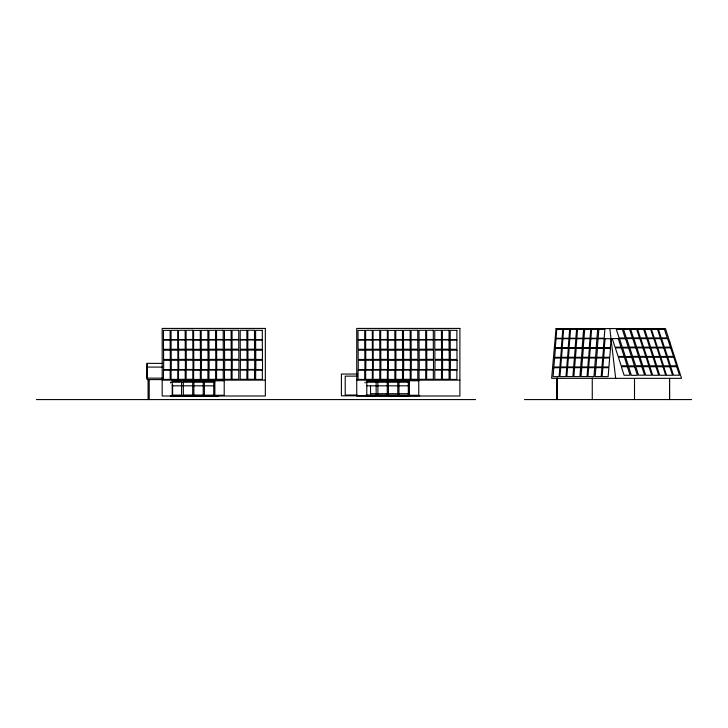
<?xml version="1.0" encoding="UTF-8"?>
<svg xmlns="http://www.w3.org/2000/svg" width="728" height="728" viewBox="0 0 728 728"><rect width="100%" height="100%" fill="white"/><g stroke="black" fill="none" stroke-linecap="round" stroke-linejoin="round"><path stroke-width="1.09" d="M162.644 378.151L146.938 378.151L147.102 363.345L162.59 363.409M669.505 343.78L669.678 341.632M146.938 367.085L162.535 367.085M357.184 374.046L341.405 374.046L341.405 395.795L419.819 395.795M357.311 376.139L345.218 376.139L345.218 395.04L357.311 395.04M162.699 379.597L147.102 379.597L147.102 363.345M162.18 380.134L265.338 380.134M356.738 380.134L459.896 380.134M214.851 380.78L224.206 380.78M409.409 380.78L418.773 380.78M183.338 381.017L192.692 381.017M377.896 381.017L387.251 381.017M172.227 381.154L181.581 381.154M193.866 381.081L203.221 381.081M204.395 381.19L213.75 381.19M366.794 381.154L376.149 381.154M388.424 381.081L397.788 381.081M398.953 381.19L408.317 381.19M171.626 382.218L214.669 382.218M366.193 382.218L409.236 382.218M172.381 385.822L214.323 385.822M366.948 385.822L408.89 385.822M370.516 393.702L408.736 393.702M172.227 395.086L181.581 395.086M183.338 395.031L192.692 395.031M193.866 395.049L203.221 395.049M366.111 395.04L376.149 395.086M377.896 395.031L387.251 395.031M388.424 395.049L397.788 395.049M204.395 395.168L213.75 395.168M398.953 395.168L408.317 395.168M214.578 395.55L172.6 395.55L172.6 385.003M36.4 399.581L475.53 399.581M524.506 399.581L691.6 399.581M609.827 328.583L615.679 378.342M669.542 378.378L669.56 399.581L669.56 378.414M557.193 378.214L557.211 399.581L557.211 377.987M557.175 378.66L557.211 399.581M634.507 378.524L634.507 399.581M592.264 378.069L592.264 399.581M556.911 383.01L556.911 397.379M556.774 383.001L556.774 397.57M418.773 380.717L418.773 395.268L409.409 395.268L409.409 380.717M370.516 386.022L370.516 395.04M365.056 382.218L365.056 382.955M224.206 380.717L224.206 395.268L214.851 395.268L214.851 380.717M218.819 395.968L170.498 395.968M203.221 395.568L203.221 380.571L193.866 380.571L193.866 395.568M192.692 395.504L192.692 380.544L183.338 380.544L183.338 395.504M170.498 382.218L170.498 382.955M149.213 399.581L149.213 379.861L148.084 379.861L148.084 399.581M556.037 338.738L555.3 347.684L561.334 347.684L562.071 338.738L556.037 338.738M556.784 329.329L556.055 338.274L562.08 338.274L562.817 329.329L556.784 329.329M553.808 367.713L553.071 376.658L559.104 376.658L559.841 367.713L553.808 367.713M554.59 358.067L553.853 367.003L559.887 367.003L560.624 358.067L554.59 358.067M555.418 348.375L554.681 357.321L560.715 357.321L561.452 348.375L555.418 348.375M563.663 329.302L562.926 338.247L568.959 338.247L569.696 329.302L563.663 329.302M562.917 338.711L562.18 347.656L568.213 347.656L568.95 338.711L562.917 338.711M560.687 367.686L559.95 376.622L565.984 376.622L566.712 367.686L560.687 367.686M561.47 358.03L560.733 366.976L566.766 366.976L567.494 358.03L561.47 358.03M562.298 348.348L561.561 357.293L567.594 357.293L568.331 348.348L562.298 348.348M569.815 338.675L569.087 347.62L575.111 347.62L575.848 338.675L569.815 338.675M570.57 329.274L569.833 338.211L575.866 338.211L576.603 329.274L570.57 329.274M567.585 367.649L566.857 376.594L572.881 376.594L573.619 367.649L567.585 367.649M568.368 358.003L567.64 366.948L573.664 366.948L574.401 358.003L568.368 358.003M569.205 348.312L568.468 357.257L574.492 357.257L575.229 348.312L569.205 348.312M576.831 338.711L576.094 347.656L582.127 347.656L582.864 338.711L576.831 338.711M577.577 329.302L576.849 338.247L582.873 338.247L583.61 329.302L577.577 329.302M574.601 367.686L573.864 376.622L579.898 376.622L580.635 367.686L574.601 367.686M575.384 358.03L574.647 366.976L580.68 366.976L581.417 358.03L575.384 358.03M576.212 348.348L575.475 357.293L581.508 357.293L582.245 348.348L576.212 348.348M583.974 338.675L583.237 347.62L589.27 347.62L590.008 338.675L583.974 338.675M584.721 329.274L583.983 338.211L590.017 338.211L590.754 329.274L584.721 329.274M581.745 367.649L581.008 376.594L587.041 376.594L587.769 367.649L581.745 367.649M582.527 358.003L581.79 366.948L587.824 366.948L588.552 358.003L582.527 358.003M583.356 348.312L582.618 357.257L588.652 357.257L589.389 348.312L583.356 348.312M590.89 338.711L590.153 347.656L596.187 347.656L596.915 338.711L590.89 338.711M591.636 329.302L590.899 338.247L596.933 338.247L597.67 329.302L591.636 329.302M588.661 367.686L587.924 376.622L593.957 376.622L594.685 367.686L588.661 367.686M589.443 358.03L588.706 366.976L594.74 366.976L595.468 358.03L589.443 358.03M590.271 348.348L589.534 357.293L595.568 357.293L596.305 348.348L590.271 348.348M598.107 338.675L597.37 347.62L603.403 347.62L604.14 338.675L598.107 338.675M598.853 329.274L598.125 338.211L604.149 338.211L604.886 329.274L598.853 329.274M595.877 367.649L595.14 376.594L601.173 376.594L601.91 367.649L595.877 367.649M596.66 358.003L595.923 366.948L601.956 366.948L602.693 358.003L596.66 358.003M597.488 348.312L596.751 357.257L602.784 357.257L603.521 348.312L597.488 348.312M605.068 338.711L604.331 347.656L610.364 347.656L611.101 338.711L605.068 338.711M602.839 367.686L602.101 376.622L608.135 376.622L608.872 367.686L602.839 367.686M603.621 358.03L602.884 366.976L608.917 366.976L609.655 358.03L603.621 358.03M604.449 348.348L603.721 357.293L609.745 357.293L610.483 348.348L604.449 348.348M556.037 328.583L551.642 378.342L681.563 378.342L665.465 328.583L556.037 328.583M265.338 328.419L162.18 328.419L162.18 396.014L265.338 395.986L265.338 328.419M459.896 328.419L356.738 328.419L356.738 396.014L459.896 395.986L459.896 328.419M629.565 329.302L623.532 329.302L626.308 337.838L632.341 337.838L629.565 329.302M622.367 329.447L616.334 329.447L619.109 337.992L625.143 337.992L622.367 329.447M636.7 329.347L630.675 329.347L633.451 337.883L639.475 337.883L636.7 329.347M643.679 329.393L637.646 329.393L640.422 337.929L646.455 337.929L643.679 329.393M650.686 329.402L644.653 329.402L647.429 337.938L653.462 337.938L650.686 329.402M657.53 329.411L651.496 329.411L654.272 337.947L660.305 337.947L657.53 329.411M664.455 329.347L658.421 329.347L661.197 337.892L667.23 337.892L664.455 329.347M170.134 330.348L163.445 330.348L163.445 339.603L170.134 339.603L170.134 330.348M177.741 330.312L171.053 330.312L171.053 339.557L177.741 339.557L177.741 330.312M185.176 330.284L178.496 330.284L178.496 339.53L185.176 339.53L185.176 330.284M192.784 330.239L186.104 330.239L186.104 339.485L192.784 339.485L192.784 330.239M200.282 330.357L193.593 330.357L193.593 339.612L200.282 339.612L200.282 330.357M207.889 330.321L201.201 330.321L201.201 339.567L207.889 339.567L207.889 330.321M215.597 330.275L208.918 330.275L208.918 339.521L215.597 339.521L215.597 330.275M223.205 330.23L216.525 330.23L216.525 339.485L223.205 339.485L223.205 330.23M231.131 330.275L224.452 330.275L224.452 339.521L231.131 339.521L231.131 330.275M238.739 330.23L232.059 330.23L232.059 339.485L238.739 339.485L238.739 330.23M246.883 330.275L240.204 330.275L240.204 339.521L246.883 339.521L246.883 330.275M254.491 330.23L247.811 330.23L247.811 339.485L254.491 339.485L254.491 330.23M262.298 330.339L255.619 330.339L255.619 339.594L262.298 339.594L262.298 330.339M364.692 330.348L358.012 330.348L358.012 339.603L364.692 339.603L364.692 330.348M372.299 330.312L365.62 330.312L365.62 339.557L372.299 339.557L372.299 330.312M379.743 330.284L373.055 330.284L373.055 339.53L379.743 339.53L379.743 330.284M387.351 330.239L380.662 330.239L380.662 339.485L387.351 339.485L387.351 330.239M394.84 330.357L388.161 330.357L388.161 339.612L394.84 339.612L394.84 330.357M402.447 330.321L395.768 330.321L395.768 339.567L402.447 339.567L402.447 330.321M410.164 330.275L403.476 330.275L403.476 339.521L410.164 339.521L410.164 330.275M417.772 330.23L411.083 330.23L411.083 339.485L417.772 339.485L417.772 330.23M425.698 330.275L419.01 330.275L419.01 339.521L425.698 339.521L425.698 330.275M433.306 330.23L426.617 330.23L426.617 339.485L433.306 339.485L433.306 330.23M441.45 330.275L434.762 330.275L434.762 339.521L441.45 339.521L441.45 330.275M449.058 330.23L442.369 330.23L442.369 339.485L449.058 339.485L449.058 330.23M456.866 330.339L450.177 330.339L450.177 339.594L456.866 339.594L456.866 330.339M632.732 338.556L626.699 338.556L629.474 347.092L635.508 347.092L632.732 338.556M618.263 338.62L612.239 338.62L615.014 347.156L621.039 347.156L618.263 338.62M625.534 338.702L619.51 338.702L622.285 347.247L628.31 347.247L625.534 338.702M639.876 338.602L633.842 338.602L636.618 347.138L642.651 347.138L639.876 338.602M646.846 338.647L640.813 338.647L643.588 347.183L649.622 347.183L646.846 338.647M653.853 338.656L647.82 338.656L650.595 347.192L656.629 347.192L653.853 338.656M660.696 338.666L654.663 338.666L657.439 347.201L663.472 347.201L660.696 338.666M667.621 338.602L661.597 338.602L664.373 347.138L670.397 347.138L667.621 338.602M223.232 339.94L216.544 339.94L216.544 349.185L223.232 349.185L223.232 339.94M238.766 339.94L232.077 339.94L232.077 349.185L238.766 349.185L238.766 339.94M254.518 339.94L247.829 339.94L247.829 349.185L254.518 349.185L254.518 339.94M417.79 339.94L411.111 339.94L411.111 349.185L417.79 349.185L417.79 339.94M433.324 339.94L426.644 339.94L426.644 349.185L433.324 349.185L433.324 339.94M449.076 339.94L442.397 339.94L442.397 349.185L449.076 349.185L449.076 339.94M170.152 340.058L163.472 340.058L163.472 349.304L170.152 349.304L170.152 340.058M177.759 340.012L171.08 340.012L171.08 349.267L177.759 349.267L177.759 340.012M185.203 339.985L178.515 339.985L178.515 349.24L185.203 349.24L185.203 339.985M192.811 339.949L186.122 339.949L186.122 349.194L192.811 349.194L192.811 339.949M200.3 340.067L193.621 340.067L193.621 349.313L200.3 349.313L200.3 340.067M207.908 340.022L201.228 340.022L201.228 349.276L207.908 349.276L207.908 340.022M215.624 339.985L208.936 339.985L208.936 349.231L215.624 349.231L215.624 339.985M231.158 339.985L224.47 339.985L224.47 349.231L231.158 349.231L231.158 339.985M246.91 339.985L240.222 339.985L240.222 349.231L246.91 349.231L246.91 339.985M262.326 340.049L255.637 340.049L255.637 349.294L262.326 349.294L262.326 340.049M364.719 340.058L358.039 340.058L358.039 349.304L364.719 349.304L364.719 340.058M372.327 340.012L365.647 340.012L365.647 349.267L372.327 349.267L372.327 340.012M379.761 339.985L373.082 339.985L373.082 349.24L379.761 349.24L379.761 339.985M387.369 339.949L380.689 339.949L380.689 349.194L387.369 349.194L387.369 339.949M394.867 340.067L388.179 340.067L388.179 349.313L394.867 349.313L394.867 340.067M402.475 340.022L395.786 340.022L395.786 349.276L402.475 349.276L402.475 340.022M410.183 339.985L403.503 339.985L403.503 349.231L410.183 349.231L410.183 339.985M425.716 339.985L419.037 339.985L419.037 349.231L425.716 349.231L425.716 339.985M441.468 339.985L434.789 339.985L434.789 349.231L441.468 349.231L441.468 339.985M456.884 340.049L450.204 340.049L450.204 349.294L456.884 349.294L456.884 340.049M635.826 347.82L629.793 347.82L632.568 356.356L638.602 356.356L635.826 347.82M621.357 347.884L615.333 347.884L618.108 356.429L624.133 356.429L621.357 347.884M628.628 347.975L622.604 347.975L625.379 356.511L631.404 356.511L628.628 347.975M642.97 347.866L636.936 347.866L639.712 356.411L645.745 356.411L642.97 347.866M649.94 347.911L643.907 347.911L646.682 356.456L652.716 356.456L649.94 347.911M656.947 347.92L650.914 347.92L653.689 356.465L659.723 356.465L656.947 347.92M663.79 347.929L657.757 347.929L660.533 356.465L666.566 356.465L663.79 347.929M670.716 347.875L664.691 347.875L667.467 356.411L673.491 356.411L670.716 347.875M192.92 350.104L186.232 350.104L186.232 359.35L192.92 359.35L192.92 350.104M223.341 350.095L216.653 350.095L216.653 359.341L223.341 359.341L223.341 350.095M238.875 350.095L232.187 350.095L232.187 359.341L238.875 359.341L238.875 350.095M254.627 350.095L247.939 350.095L247.939 359.341L254.627 359.341L254.627 350.095M387.478 350.104L380.799 350.104L380.799 359.35L387.478 359.35L387.478 350.104M417.899 350.095L411.22 350.095L411.22 359.341L417.899 359.341L417.899 350.095M433.433 350.095L426.754 350.095L426.754 359.341L433.433 359.341L433.433 350.095M449.185 350.095L442.506 350.095L442.506 359.341L449.185 359.341L449.185 350.095M170.261 350.214L163.582 350.214L163.582 359.459L170.261 359.459L170.261 350.214M177.869 350.168L171.189 350.168L171.189 359.423L177.869 359.423L177.869 350.168M185.312 350.141L178.624 350.141L178.624 359.395L185.312 359.395L185.312 350.141M200.409 350.223L193.73 350.223L193.73 359.468L200.409 359.468L200.409 350.223M208.017 350.177L201.338 350.177L201.338 359.432L208.017 359.432L208.017 350.177M215.734 350.141L209.045 350.141L209.045 359.386L215.734 359.386L215.734 350.141M231.258 350.141L224.579 350.141L224.579 359.386L231.258 359.386L231.258 350.141M247.019 350.141L240.331 350.141L240.331 359.386L247.019 359.386L247.019 350.141M262.435 350.204L255.746 350.204L255.746 359.45L262.435 359.45L262.435 350.204M364.828 350.214L358.14 350.214L358.14 359.459L364.828 359.459L364.828 350.214M372.436 350.168L365.747 350.168L365.747 359.423L372.436 359.423L372.436 350.168M379.87 350.141L373.191 350.141L373.191 359.395L379.87 359.395L379.87 350.141M394.976 350.223L388.288 350.223L388.288 359.468L394.976 359.468L394.976 350.223M402.584 350.177L395.896 350.177L395.896 359.432L402.584 359.432L402.584 350.177M410.292 350.141L403.612 350.141L403.612 359.386L410.292 359.386L410.292 350.141M425.825 350.141L419.146 350.141L419.146 359.386L425.825 359.386L425.825 350.141M441.578 350.141L434.898 350.141L434.898 359.386L441.578 359.386L441.578 350.141M456.993 350.204L450.314 350.204L450.314 359.45L456.993 359.45L456.993 350.204M638.893 357.193L632.86 357.193L635.635 365.729L641.668 365.729L638.893 357.193M624.424 357.257L618.4 357.257L621.175 365.793L627.199 365.793L624.424 357.257M631.695 357.339L625.661 357.339L628.446 365.875L634.47 365.875L631.695 357.339M646.036 357.239L640.003 357.239L642.779 365.774L648.812 365.774L646.036 357.239M653.007 357.284L646.974 357.284L649.749 365.82L655.782 365.82L653.007 357.284M660.014 357.293L653.981 357.293L656.756 365.829L662.789 365.829L660.014 357.293M666.857 357.302L660.824 357.302L663.599 365.838L669.633 365.838L666.857 357.302M673.782 357.239L667.758 357.239L670.534 365.774L676.558 365.774L673.782 357.239M185.385 360.26L178.697 360.26L178.697 369.506L185.385 369.506L185.385 360.26M192.993 360.214L186.304 360.214L186.304 369.469L192.993 369.469L192.993 360.214M215.806 360.251L209.118 360.251L209.118 369.506L215.806 369.506L215.806 360.251M223.414 360.214L216.726 360.214L216.726 369.46L223.414 369.46L223.414 360.214M231.34 360.251L224.652 360.251L224.652 369.506L231.34 369.506L231.34 360.251M238.948 360.214L232.259 360.214L232.259 369.46L238.948 369.46L238.948 360.214M247.092 360.251L240.404 360.251L240.404 369.506L247.092 369.506L247.092 360.251M254.7 360.214L248.011 360.214L248.011 369.46L254.7 369.46L254.7 360.214M379.943 360.26L373.264 360.26L373.264 369.506L379.943 369.506L379.943 360.26M387.551 360.214L380.871 360.214L380.871 369.469L387.551 369.469L387.551 360.214M410.365 360.251L403.685 360.251L403.685 369.506L410.365 369.506L410.365 360.251M417.972 360.214L411.293 360.214L411.293 369.46L417.972 369.46L417.972 360.214M425.898 360.251L419.219 360.251L419.219 369.506L425.898 369.506L425.898 360.251M433.506 360.214L426.826 360.214L426.826 369.46L433.506 369.46L433.506 360.214M441.65 360.251L434.971 360.251L434.971 369.506L441.65 369.506L441.65 360.251M449.258 360.214L442.579 360.214L442.579 369.46L449.258 369.46L449.258 360.214M170.334 360.333L163.654 360.333L163.654 369.578L170.334 369.578L170.334 360.333M177.941 360.287L171.262 360.287L171.262 369.533L177.941 369.533L177.941 360.287M200.482 360.342L193.803 360.342L193.803 369.587L200.482 369.587L200.482 360.342M208.09 360.296L201.41 360.296L201.41 369.542L208.09 369.542L208.09 360.296M262.508 360.324L255.819 360.324L255.819 369.569L262.508 369.569L262.508 360.324M364.901 360.333L358.221 360.333L358.221 369.578L364.901 369.578L364.901 360.333M372.509 360.287L365.829 360.287L365.829 369.533L372.509 369.533L372.509 360.287M395.049 360.342L388.361 360.342L388.361 369.587L395.049 369.587L395.049 360.342M402.657 360.296L395.968 360.296L395.968 369.542L402.657 369.542L402.657 360.296M457.066 360.324L450.386 360.324L450.386 369.569L457.066 369.569L457.066 360.324M627.363 366.703L621.33 366.703L624.105 375.239L630.139 375.239L627.363 366.703M641.823 366.639L635.799 366.639L638.574 375.175L644.599 375.175L641.823 366.639M648.966 366.685L642.933 366.685L645.709 375.22L651.742 375.22L648.966 366.685M655.937 366.73L649.904 366.73L652.679 375.266L658.713 375.266L655.937 366.73M662.944 366.739L656.911 366.739L659.695 375.275L665.72 375.275L662.944 366.739M669.787 366.748L663.754 366.748L666.53 375.284L672.563 375.284L669.787 366.748M676.721 366.685L670.688 366.685L673.464 375.22L679.497 375.22L676.721 366.685M634.634 366.785L628.601 366.785L631.376 375.329L637.41 375.329L634.634 366.785M177.768 370.115L171.08 370.115L171.08 379.361L177.768 379.361L177.768 370.115M185.203 370.088L178.524 370.088L178.524 379.334L185.203 379.334L185.203 370.088M192.811 370.042L186.131 370.042L186.131 379.288L192.811 379.288L192.811 370.042M207.917 370.124L201.228 370.124L201.228 379.37L207.917 379.37L207.917 370.124M215.624 370.079L208.945 370.079L208.945 379.324L215.624 379.324L215.624 370.079M223.232 370.033L216.553 370.033L216.553 379.288L223.232 379.288L223.232 370.033M231.158 370.079L224.479 370.079L224.479 379.324L231.158 379.324L231.158 370.079M238.766 370.033L232.086 370.033L232.086 379.288L238.766 379.288L238.766 370.033M246.91 370.079L240.231 370.079L240.231 379.324L246.91 379.324L246.91 370.079M254.518 370.033L247.839 370.033L247.839 379.288L254.518 379.288L254.518 370.033M372.327 370.115L365.647 370.115L365.647 379.361L372.327 379.361L372.327 370.115M379.77 370.088L373.082 370.088L373.082 379.334L379.77 379.334L379.77 370.088M387.378 370.042L380.689 370.042L380.689 379.288L387.378 379.288L387.378 370.042M402.475 370.124L395.795 370.124L395.795 379.37L402.475 379.37L402.475 370.124M410.192 370.079L403.503 370.079L403.503 379.324L410.192 379.324L410.192 370.079M417.799 370.033L411.111 370.033L411.111 379.288L417.799 379.288L417.799 370.033M425.725 370.079L419.037 370.079L419.037 379.324L425.725 379.324L425.725 370.079M433.333 370.033L426.644 370.033L426.644 379.288L433.333 379.288L433.333 370.033M441.477 370.079L434.789 370.079L434.789 379.324L441.477 379.324L441.477 370.079M449.085 370.033L442.406 370.033L442.406 379.288L449.085 379.288L449.085 370.033M170.161 370.152L163.472 370.152L163.472 379.406L170.161 379.406L170.161 370.152M200.309 370.161L193.621 370.161L193.621 379.415L200.309 379.415L200.309 370.161M262.326 370.143L255.646 370.143L255.646 379.397L262.326 379.397L262.326 370.143M364.719 370.152L358.039 370.152L358.039 379.406L364.719 379.406L364.719 370.152M394.867 370.161L388.188 370.161L388.188 379.415L394.867 379.415L394.867 370.161M456.893 370.143L450.204 370.143L450.204 379.397L456.893 379.397L456.893 370.143M387.251 380.544L377.896 380.544L377.896 395.504L387.251 395.504L387.251 380.544M397.788 380.571L388.424 380.571L388.424 395.568L397.788 395.568L397.788 380.571M181.581 380.608L172.227 380.608L172.227 395.632L181.581 395.632L181.581 380.608M213.75 380.68L204.395 380.68L204.395 395.677L213.75 395.677L213.75 380.68M376.149 380.608L366.794 380.608L366.794 395.632L376.149 395.632L376.149 380.608M408.317 380.68L398.953 380.68L398.953 395.677L408.317 395.677L408.317 380.68"/></g></svg>
